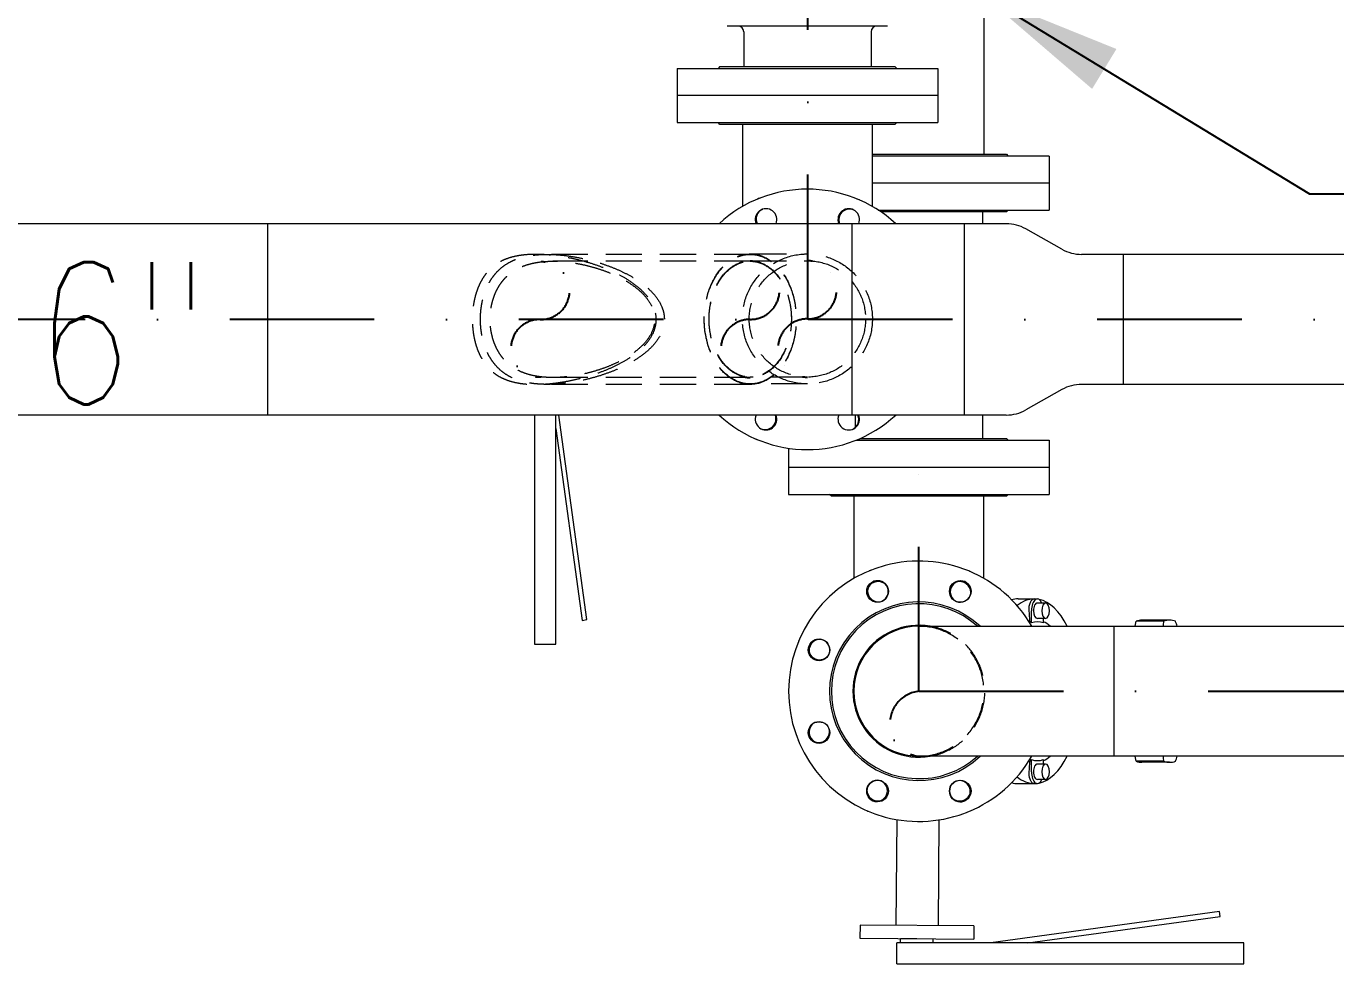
# Model space of a CAD drawing. Header units: millimetres. Extents: x -312439 to 477422, y -331570 to 212570.
# Drawn here: x 345914 to 347065, y 204749 to 205573 of the extents above; entities that cross this region are included whole.
import ezdxf

# ---------------------------------------------------------------- set-up
doc = ezdxf.new("R2010")
doc.units = ezdxf.units.MM
doc.linetypes.add('DASHDOT', pattern=[25.4, 12.7, -6.35, 0, -6.35])
doc.linetypes.add('HIDDEN', pattern=[9.525, 6.35, -3.175])
doc.layers.add('ARCONDTEXTO', color=4, linetype='Continuous')
doc.layers.add('TEXTO FORMATO', color=4, linetype='Continuous')
doc.styles.add('ROMAND', font='ROMAND.SHX')
doc.styles.add('ROMANS', font='romans.shx', dxfattribs={"height": 187.5})
doc.dimstyles.new('1-50 (MILIMETRO)', dxfattribs={"dimscale": 0, "dimtxt": 125, "dimasz": 125, "dimexe": 100, "dimexo": 100, "dimgap": 50, "dimtad": 0, "dimdec": 0, "dimzin": 0, "dimdsep": 46, "dimtxsty": 'ROMAND', "dimcen": -390, "dimclrd": 1, "dimclre": 1, "dimclrt": 3, "dimadec": 0, "dimazin": 0, "dimtfac": 1, "dimtdec": 0, "dimtix": 1, "dimtmove": 2, "dimatfit": 2, "dimfxl": 1, "dimtvp": 1, "dimtolj": 1, "dimtzin": 0, "dimarcsym": 0})

msp = doc.modelspace()

# ---------------------------------------------------------------- linework, layer by layer
at = {"color": 6, "linetype": 'DASHDOT', "ltscale": 10}
for p, q in [((346600.753, 205315.928, 0), (346600.753, 205786.196, 0)), ((351301.752, 205315.547, 0), (342374.347, 205315.547, 0)), ((346698.383, 204988.547, 0), (346698.383, 205231.397, 0)), ((346698.383, 204988.547, 0), (351694.384, 204988.547, 0))]:
    msp.add_line(p, q, dxfattribs=at)
at = {"color": 5, "linetype": 'Continuous', "lineweight": 0}
for p, q in [((346755.533, 205736.689, 0), (346755.533, 205460.797, 0)), ((346670.89, 205573.374, 0), (346529.876, 205573.374, 0)), ((346544.383, 205568.374, 0), (346544.383, 205537.797, 0)), ((346656.383, 205568.374, 0), (346656.383, 205537.797, 0)), ((346523.483, 205537.797, 0), (346521.883, 205536.197, 0)), ((346523.483, 205537.797, 0), (346677.283, 205537.797, 0)), ((346677.283, 205537.797, 0), (346678.883, 205536.197, 0)), ((346485.883, 205536.197, 0), (346714.883, 205536.197, 0)), ((346485.883, 205536.197, 0), (346485.883, 205488.597, 0)), ((346714.883, 205536.197, 0), (346714.883, 205488.597, 0)), ((346714.883, 205512.397, 0), (346485.883, 205512.397, 0)), ((346485.883, 205488.597, 0), (346714.883, 205488.597, 0)), ((346523.483, 205486.997, 0), (346521.883, 205488.597, 0)), ((346677.283, 205486.997, 0), (346523.483, 205486.997, 0)), ((346543.233, 205486.997, 0), (346543.233, 205414.765, 0)), ((346657.533, 205414.765, 0), (346657.533, 205486.997, 0)), ((346677.283, 205486.997, 0), (346678.883, 205488.597, 0)), ((346657.533, 205460.797, 0), (346775.283, 205460.797, 0)), ((346812.883, 205459.197, 0), (346657.533, 205459.197, 0)), ((346775.283, 205460.797, 0), (346776.883, 205459.197, 0)), ((346812.883, 205459.197, 0), (346812.883, 205411.597, 0)), ((346812.883, 205435.397, 0), (346657.533, 205435.397, 0)), ((346662.71, 205411.597, 0), (346812.883, 205411.597, 0)), ((346775.283, 205409.997, 0), (346776.883, 205411.597, 0)), ((346775.123, 205399.697, 0), (342374.347, 205399.697, 0)), ((346126.279, 205231.397, 0), (346126.279, 205399.697, 0)), ((346639.515, 205399.697, 0), (346639.515, 205231.397, 0)), ((346775.283, 205409.997, 0), (346665.109, 205409.997, 0)), ((346738.394, 205231.397, 0), (346738.394, 205399.697, 0)), ((346754.383, 205409.997, 0), (346754.383, 205399.697, 0)), ((346824.026, 205377.264, 0), (346792.463, 205395.13, 0)), ((351301.752, 205372.697, 0), (346841.366, 205372.697, 0)), ((346878.094, 205258.397, 0), (346878.094, 205372.697, 0)), ((346824.026, 205253.83, 0), (346792.463, 205235.964, 0)), ((351301.752, 205258.397, 0), (346841.366, 205258.397, 0)), ((346775.123, 205231.397, 0), (342374.347, 205231.397, 0)), ((346360.689, 205231.397, 0), (346360.689, 205029.86, 0)), ((346379.199, 205029.86, 0), (346379.199, 205231.397, 0)), ((346406.663, 205051.489, 0), (346382.045, 205231.397, 0)), ((346642.383, 205231.397, 0), (346642.383, 205220.455, 0)), ((346754.383, 205231.397, 0), (346754.383, 205210.797, 0)), ((346379.199, 205219.733, 0), (346402.303, 205050.892, 0)), ((346642.855, 205209.197, 0), (346812.883, 205209.197, 0)), ((346646.618, 205210.797, 0), (346775.283, 205210.797, 0)), ((346775.283, 205210.797, 0), (346776.883, 205209.197, 0)), ((346812.883, 205209.197, 0), (346812.883, 205161.597, 0)), ((346583.883, 205202.242, 0), (346583.883, 205161.597, 0)), ((346812.883, 205185.397, 0), (346583.883, 205185.397, 0)), ((346583.883, 205161.597, 0), (346812.883, 205161.597, 0)), ((346621.483, 205159.997, 0), (346619.883, 205161.597, 0)), ((346775.283, 205159.997, 0), (346621.483, 205159.997, 0)), ((346641.233, 205159.997, 0), (346641.233, 205087.765, 0)), ((346755.533, 205087.765, 0), (346755.533, 205159.997, 0)), ((346775.283, 205159.997, 0), (346776.883, 205161.597, 0)), ((346785.644, 205069.738, 0), (346802.501, 205069.738, 0)), ((346809.713, 205066.095, 0), (346802.501, 205066.095, 0)), ((346797.296, 205048.65, 0), (346797.296, 205059.329, 0)), ((346402.303, 205050.892, 0), (346406.663, 205051.489, 0)), ((346698.383, 205045.697, 0), (350919.515, 205045.697, 0)), ((346809.713, 205052.563, 0), (346802.501, 205052.563, 0)), ((346807.706, 205052.563, 0), (346807.706, 205048.65, 0)), ((346869.833, 205045.697, 0), (346869.833, 204931.397, 0)), ((346888.438, 205045.697, 0), (346889.245, 205050.128, 0)), ((346913.552, 205050.128, 0), (346889.245, 205050.128, 0)), ((346918.757, 205051.002, 0), (346894.449, 205051.002, 0)), ((346360.689, 205029.86, 0), (346379.199, 205029.86, 0)), ((350919.515, 204931.397, 0), (346698.383, 204931.397, 0)), ((346797.296, 204917.765, 0), (346797.296, 204928.445, 0)), ((346807.706, 204928.445, 0), (346807.706, 204924.531, 0)), ((346889.245, 204926.966, 0), (346888.438, 204931.397, 0)), ((346809.713, 204924.531, 0), (346802.501, 204924.531, 0)), ((346913.552, 204926.966, 0), (346889.245, 204926.966, 0)), ((346918.757, 204926.093, 0), (346894.449, 204926.093, 0)), ((346785.644, 204907.356, 0), (346802.501, 204907.356, 0)), ((346809.713, 204910.999, 0), (346802.501, 204910.999, 0)), ((346678.935, 204875.711, 0), (346678.124, 204782.715, 0)), ((346716.03, 204875.415, 0), (346715.219, 204782.391, 0)), ((346962.441, 204794.828, 0), (346761.732, 204767.363, 0)), ((346794.197, 204767.363, 0), (346963.038, 204790.467, 0)), ((346963.038, 204790.467, 0), (346962.441, 204794.828, 0)), ((346646.673, 204782.989, 0), (346646.572, 204771.324, 0)), ((346746.67, 204782.117, 0), (346646.673, 204782.989, 0)), ((346746.67, 204782.117, 0), (346746.568, 204770.453, 0)), ((346646.572, 204771.324, 0), (346746.568, 204770.453, 0)), ((346984.07, 204767.363, 0), (346679.07, 204767.363, 0)), ((346679.07, 204748.853, 0), (346679.07, 204767.363, 0)), ((346696.57, 204770.889, 0), (346682.244, 204770.889, 0)), ((346682.244, 204767.363, 0), (346682.244, 204770.889, 0)), ((346710.896, 204767.363, 0), (346710.896, 204770.764, 0)), ((346984.07, 204748.853, 0), (346984.07, 204767.363, 0)), ((346679.07, 204748.853, 0), (346984.07, 204748.853, 0))]:
    msp.add_line(p, q, dxfattribs=at)
at = {"color": 1, "linetype": 'HIDDEN', "lineweight": 0, "ltscale": 5}
for p, q in [((346550.167, 205372.697, 0), (346361.376, 205372.697, 0)), ((346550.167, 205366.677, 0), (346376.548, 205366.677, 0)), ((346550.16, 205373.08, 0), (346600.376, 205373.08, 0)), ((346550.16, 205367.06, 0), (346600.376, 205367.06, 0)), ((346550.167, 205264.417, 0), (346376.548, 205264.417, 0)), ((346600.376, 205264.8, 0), (346550.16, 205264.8, 0)), ((346550.167, 205258.397, 0), (346361.376, 205258.397, 0)), ((346600.376, 205258.78, 0), (346550.16, 205258.78, 0))]:
    msp.add_line(p, q, dxfattribs=at)
for radius in [57.15, 51.13]:
    msp.add_circle((346600.376, 205315.93, 0), radius, dxfattribs=at)
at = {"color": 5, "linetype": 'Continuous', "lineweight": 0}
for centre in [(346662.028, 205076.316, 0), (346734.738, 205076.316, 0), (346610.615, 205024.902, 0), (346610.615, 204952.192, 0), (346662.028, 204900.779, 0), (346734.738, 204900.779, 0)]:
    msp.add_circle(centre, 9.5, dxfattribs=at)
for centre, radius, start, end in [((346539.383, 205568.374, 0), 5, 0, 90), ((346661.383, 205568.374, 0), 5, 90, 180), ((346600.383, 205315.547, 0), 114.5, 47.301682, 132.698343), ((346564.028, 205403.316, 0), 9.5, 337.610522, 202.389474), ((346564.795, 205403.63, 0), 9.5, 114.750786, 204.452821), ((346564.795, 205403.63, 0), 19.522, 109.038291, 114.961709), ((346636.738, 205403.316, 0), 9.5, 337.610522, 202.389474), ((346637.503, 205402.995, 0), 9.5, 69.750786, 200.313322), ((346637.503, 205402.995, 0), 19.522, 64.038291, 69.961709), ((346775.123, 205364.497, 0), 35.2, 60.488501, 90), ((346841.366, 205407.897, 0), 35.2, 240.488501, 270), ((346841.366, 205223.197, 0), 35.2, 90, 119.511499), ((346600.383, 205315.547, 0), 114.5, 227.301682, 312.698318), ((346564.028, 205227.779, 0), 9.5, 157.610522, 22.389454), ((346563.264, 205228.099, 0), 9.5, 249.750786, 20.313327), ((346636.738, 205227.779, 0), 9.5, 157.610522, 22.389454), ((346635.971, 205227.465, 0), 9.5, 294.750786, 24.452821), ((346775.123, 205266.597, 0), 35.2, 270, 299.511499), ((346563.264, 205228.099, 0), 19.522, 244.038291, 249.961709), ((346635.971, 205227.465, 0), 19.522, 289.038291, 294.961709), ((346698.383, 204988.547, 0), 114.5, 29.942236, 330.057764), ((346662.795, 205076.63, 0), 19.522, 109.038291, 114.961709), ((346735.503, 205075.995, 0), 19.522, 64.038291, 69.961709), ((346662.795, 205076.63, 0), 9.5, 114.750786, 289.749226), ((346662.533, 205075.098, 0), 9.889, 46.446377, 151.373861), ((346661.962, 205076.288, 0), 9.5, 294.990186, 109.553301), ((346735.503, 205075.995, 0), 9.5, 69.750786, 244.749235), ((346734.671, 205076.343, 0), 9.5, 249.990186, 64.553301), ((346734.234, 205075.098, 0), 9.889, 1.446377, 106.373861), ((346698.383, 204988.547, 0), 78.5, 46.721117, 313.278883), ((346698.383, 204988.547, 0), 76.9, 48.002408, 311.997592), ((346698.383, 204988.547, 0), 58, 80.178792, 279.821185), ((346698.383, 204988.547, 0), 57.15, 90, 270), ((346610.935, 205025.667, 0), 19.522, 154.038291, 159.961709), ((346611.832, 205024.398, 0), 9.889, 91.446377, 196.373836), ((346610.587, 205024.835, 0), 9.5, 339.990186, 154.553301), ((346610.935, 205025.667, 0), 9.5, 159.750786, 334.749217), ((346610.642, 204952.126, 0), 9.5, 24.990186, 199.553301), ((346610.301, 204952.96, 0), 9.5, 204.750786, 19.749214), ((346611.832, 204952.697, 0), 9.889, 136.446377, 241.373884), ((346610.301, 204952.96, 0), 19.522, 199.038291, 204.961709), ((346662.095, 204900.751, 0), 9.5, 69.990186, 244.553301), ((346661.264, 204901.099, 0), 9.5, 249.750786, 64.749214), ((346734.805, 204900.806, 0), 9.5, 114.990186, 289.553301), ((346733.971, 204900.465, 0), 9.5, 294.750786, 109.749214), ((346662.533, 204901.996, 0), 9.889, 181.446377, 286.373861), ((346734.234, 204901.996, 0), 9.889, 226.446377, 331.373861), ((346661.263, 204901.099, 0), 19.521, 244.033681, 249.966158), ((346733.971, 204900.465, 0), 19.522, 289.038291, 294.961709)]:
    msp.add_arc(centre, radius, start, end, dxfattribs=at)
at = {"color": 6, "linetype": 'DASHDOT', "ltscale": 3}
for centre, radius, start, end in [((346366.094, 205340.778, 0), 25.352, 269.026354, 89.320071), ((346550.355, 205341.112, 0), 25.566, 269.578181, 90.421819), ((346600.565, 205341.495, 0), 25.566, 269.578181, 90.421819), ((346365.12, 205290.183, 0), 25.253, 88.766882, 272.949054), ((346549.978, 205289.982, 0), 25.566, 89.578181, 270.421819), ((346600.188, 205290.365, 0), 25.566, 89.578181, 270.421819), ((346701.558, 204959.972, 0), 28.751, 96.339635, 263.660365)]:
    msp.add_arc(centre, radius, start, end, dxfattribs=at)
at = {"color": 1, "linetype": 'HIDDEN', "lineweight": 0, "ltscale": 5}
for radius, start, end in [(57.15, 270, 90), (58, 279.821208, 80.178792)]:
    msp.add_arc((346698.383, 204988.547, 0), radius, start, end, dxfattribs=at)
for centre, major_axis in [((346550.16, 205315.93, 0), (0, -57.15)), ((346550.167, 205315.547, 0), (0, -57.15)), ((346550.16, 205315.93, 0), (0, 51.13)), ((346550.167, 205315.547, 0), (0, 51.13))]:
    msp.add_ellipse(centre, major_axis=major_axis, ratio=0.70710678, dxfattribs=at)
at = {"color": 5, "linetype": 'Continuous', "lineweight": 0}
for centre, major_axis, ratio, start_param, end_param in [((346785.644, 204988.547, 0), (0, 81.191), 0.5, 0, 0.14134065), ((346799.797, 204988.547, 0), (0, 81.191), 0.5, 0, 0.38290388), ((346802.501, 205059.329, 0), (0, -10.409), 0.5, 2.27838076, 4.71238898), ((346802.501, 205059.329, 0), (0, 6.766), 0.5, 0, 1.57079633), ((346799.797, 204988.547, 0), (0, 81.191), 0.5, 5.49325742, 6.1797534), ((346809.713, 205059.329, 0), (0, 6.766), 0.5, 4.71238898, 7.85398163), ((346802.501, 205059.329, 0), (0, 6.766), 0.5, 1.57079633, 3.14159265), ((346809.713, 205059.329, 0), (0, 6.766), 0.5, 1.57079633, 4.71238898), ((346801.214, 204988.547, 0), (0, 62.483), 0.5, 0.1673703, 0.19677764), ((346802.501, 204988.547, 0), (0, 60.997), 0.5, 6.11169756, 6.45467306), ((346801.214, 204988.547, 0), (0, 62.483), 0.5, 5.86701652, 6.07387749), ((346894.449, 204988.547, 0), (0, -62.455), 0.5, 3.14159265, 3.30904073), ((346584.281, 204999.096, 0), (219.788, 301.931), 0.81379768, 5.38038354, 5.39313395), ((346918.757, 204988.547, 0), (0, 62.455), 0.5, 0, 0.16744808), ((346918.757, 204988.547, 0), (0, 62.455), 0.5, 6.11573723, 6.28318531), ((346613.264, 204999.096, 0), (-219.788, 301.931), 0.81379768, 4.31076402, 4.32351443), ((346802.501, 204988.547, 0), (0, 60.997), 0.5, 2.9701049, 3.3130804), ((346799.797, 204988.547, 0), (0, 81.191), 0.5, 3.24502456, 3.93152054), ((346801.214, 204988.547, 0), (0, 62.483), 0.5, 3.35090047, 3.55776144), ((346584.281, 204977.998, 0), (-219.788, 301.931), 0.81379768, 4.03164401, 4.04439442), ((346613.264, 204977.998, 0), (219.788, 301.931), 0.81379768, 5.10126353, 5.11401394), ((346801.214, 204988.547, 0), (0, 62.483), 0.5, 2.94481501, 2.97422235), ((346802.501, 204917.765, 0), (0, 10.409), 0.5, 1.57079633, 4.00480454), ((346802.501, 204917.765, 0), (0, -6.766), 0.5, 3.14159265, 4.71238898), ((346802.501, 204917.765, 0), (0, -6.766), 0.5, 4.71238898, 6.28318531), ((346809.713, 204917.765, 0), (0, -6.766), 0.5, 1.57079633, 4.71238898), ((346809.713, 204917.765, 0), (0, -6.766), 0.5, 4.71238898, 7.85398163), ((346894.449, 204988.547, 0), (0, 62.455), 0.5, 2.97414457, 3.14159265), ((346918.757, 204988.547, 0), (0, 62.455), 0.5, 2.97414457, 3.14159265), ((346918.757, 204988.547, 0), (0, 62.455), 0.5, 3.14159265, 3.30904073), ((346785.644, 204988.547, 0), (0, 81.191), 0.5, 3.00025201, 3.14159265), ((346799.797, 204988.547, 0), (0, 81.191), 0.5, 2.75868877, 3.14159265)]:
    msp.add_ellipse(centre, major_axis=major_axis, ratio=ratio, start_param=start_param, end_param=end_param, dxfattribs=at)
at = {"color": 1, "linetype": 'HIDDEN', "lineweight": 0, "ltscale": 5}
for points, knots in [([(346361.376, 205372.697, 0), (346364.785, 205372.697, 0), (346368.232, 205372.546, 0), (346375.17, 205371.995, 0), (346378.662, 205371.595, 0), (346385.658, 205370.577, 0), (346389.162, 205369.958, 0), (346396.147, 205368.518, 0), (346399.628, 205367.696, 0), (346406.525, 205365.857, 0), (346409.94, 205364.84, 0), (346416.66, 205362.613, 0), (346419.965, 205361.404, 0), (346426.417, 205358.79, 0), (346429.565, 205357.386, 0), (346435.653, 205354.377, 0), (346438.594, 205352.772, 0), (346444.607, 205349.108, 0), (346447.848, 205346.888, 0), (346453.958, 205341.926, 0), (346456.827, 205339.185, 0), (346461.759, 205333.217, 0), (346463.822, 205329.993, 0), (346466.002, 205324.823, 0), (346466.576, 205323.044, 0), (346467.363, 205319.378, 0), (346467.576, 205317.49, 0), (346467.576, 205313.605, 0), (346467.363, 205311.717, 0), (346466.576, 205308.05, 0), (346466.002, 205306.271, 0), (346463.822, 205301.101, 0), (346461.759, 205297.877, 0), (346456.827, 205291.909, 0), (346453.958, 205289.168, 0), (346447.848, 205284.206, 0), (346444.607, 205281.986, 0), (346438.594, 205278.322, 0), (346435.653, 205276.717, 0), (346429.565, 205273.708, 0), (346426.417, 205272.304, 0), (346419.965, 205269.691, 0), (346416.66, 205268.481, 0), (346409.94, 205266.255, 0), (346406.525, 205265.237, 0), (346399.628, 205263.398, 0), (346396.147, 205262.577, 0), (346389.162, 205261.136, 0), (346385.658, 205260.518, 0), (346378.662, 205259.499, 0), (346375.17, 205259.099, 0), (346368.232, 205258.548, 0), (346364.785, 205258.397, 0), (346359.33, 205258.397, 0), (346357.242, 205258.452, 0), (346353.043, 205258.705, 0), (346350.932, 205258.903, 0), (346346.748, 205259.473, 0), (346344.675, 205259.845, 0), (346340.625, 205260.789, 0), (346338.649, 205261.361, 0), (346334.843, 205262.719, 0), (346333.008, 205263.506, 0), (346329.513, 205265.3, 0), (346327.853, 205266.306, 0), (346324.733, 205268.521, 0), (346323.272, 205269.729, 0), (346320.557, 205272.317, 0), (346319.303, 205273.695, 0), (346317.144, 205276.401, 0), (346316.186, 205277.749, 0), (346314.391, 205280.592, 0), (346313.553, 205282.087, 0), (346312.005, 205285.205, 0), (346311.295, 205286.827, 0), (346310.007, 205290.174, 0), (346309.43, 205291.897, 0), (346308.409, 205295.418, 0), (346307.965, 205297.216, 0), (346307.21, 205300.855, 0), (346306.899, 205302.697, 0), (346306.407, 205306.391, 0), (346306.226, 205308.243, 0), (346305.988, 205311.923, 0), (346305.931, 205313.75, 0), (346305.931, 205317.344, 0), (346305.988, 205319.171, 0), (346306.226, 205322.851, 0), (346306.407, 205324.703, 0), (346306.899, 205328.397, 0), (346307.21, 205330.239, 0), (346307.965, 205333.879, 0), (346308.409, 205335.677, 0), (346309.43, 205339.197, 0), (346310.007, 205340.921, 0), (346311.295, 205344.267, 0), (346312.005, 205345.89, 0), (346313.553, 205349.007, 0), (346314.391, 205350.503, 0), (346316.186, 205353.346, 0), (346317.144, 205354.693, 0), (346319.303, 205357.399, 0), (346320.557, 205358.778, 0), (346323.272, 205361.365, 0), (346324.733, 205362.574, 0), (346327.853, 205364.788, 0), (346329.513, 205365.794, 0), (346333.008, 205367.588, 0), (346334.843, 205368.376, 0), (346338.649, 205369.733, 0), (346340.625, 205370.305, 0), (346344.675, 205371.249, 0), (346346.748, 205371.622, 0), (346350.932, 205372.191, 0), (346353.043, 205372.389, 0), (346357.242, 205372.642, 0), (346359.33, 205372.697, 0), (346361.376, 205372.697, 0)], [0, 0, 0, 0, 10.22781443, 10.22781443, 20.45562885, 20.45562885, 30.68344328, 30.68344328, 40.9112577, 40.9112577, 51.13907213, 51.13907213, 61.36688655, 61.36688655, 71.59470098, 71.59470098, 81.82251541, 81.82251541, 93.47832198, 93.47832198, 105.13412855, 105.13412855, 116.78993512, 116.78993512, 122.61783841, 122.61783841, 128.4457417, 128.4457417, 134.27364498, 134.27364498, 140.10154827, 140.10154827, 151.75735484, 151.75735484, 163.41316142, 163.41316142, 175.06896799, 175.06896799, 185.29678242, 185.29678242, 195.52459684, 195.52459684, 205.75241127, 205.75241127, 215.98022569, 215.98022569, 226.20804012, 226.20804012, 236.43585454, 236.43585454, 246.66366897, 246.66366897, 256.89148339, 256.89148339, 263.02844688, 263.02844688, 269.16541036, 269.16541036, 275.30237384, 275.30237384, 281.43933732, 281.43933732, 287.5763008, 287.5763008, 293.71326428, 293.71326428, 299.85022776, 299.85022776, 305.98719124, 305.98719124, 311.3778667, 311.3778667, 316.76854216, 316.76854216, 322.15921762, 322.15921762, 327.54989308, 327.54989308, 332.94056854, 332.94056854, 338.331244, 338.331244, 343.72191946, 343.72191946, 349.11259492, 349.11259492, 354.50327038, 354.50327038, 359.89394584, 359.89394584, 365.2846213, 365.2846213, 370.67529676, 370.67529676, 376.06597222, 376.06597222, 381.45664768, 381.45664768, 386.84732314, 386.84732314, 392.2379986, 392.2379986, 398.37496208, 398.37496208, 404.51192556, 404.51192556, 410.64888904, 410.64888904, 416.78585252, 416.78585252, 422.922816, 422.922816, 429.05977948, 429.05977948, 435.19674296, 435.19674296, 441.33370644, 441.33370644, 441.33370644, 441.33370644]), ([(346371.48, 205372.697, 0), (346369.402, 205372.697, 0), (346367.279, 205372.64, 0), (346363.003, 205372.383, 0), (346360.849, 205372.181, 0), (346356.565, 205371.606, 0), (346354.436, 205371.231, 0), (346350.256, 205370.286, 0), (346348.205, 205369.714, 0), (346344.232, 205368.361, 0), (346342.304, 205367.577, 0), (346338.612, 205365.793, 0), (346336.847, 205364.792, 0), (346333.509, 205362.586, 0), (346331.936, 205361.381, 0), (346328.998, 205358.792, 0), (346327.633, 205357.409, 0), (346325.285, 205354.701, 0), (346324.248, 205353.36, 0), (346322.298, 205350.528, 0), (346321.385, 205349.037, 0), (346319.697, 205345.925, 0), (346318.92, 205344.304, 0), (346317.512, 205340.959, 0), (346316.879, 205339.235, 0), (346315.76, 205335.713, 0), (346315.273, 205333.913, 0), (346314.445, 205330.268, 0), (346314.104, 205328.423, 0), (346313.564, 205324.723, 0), (346313.365, 205322.867, 0), (346313.104, 205319.179, 0), (346313.041, 205317.348, 0), (346313.041, 205313.746, 0), (346313.104, 205311.915, 0), (346313.365, 205308.228, 0), (346313.564, 205306.372, 0), (346314.104, 205302.671, 0), (346314.445, 205300.826, 0), (346315.273, 205297.182, 0), (346315.76, 205295.382, 0), (346316.879, 205291.859, 0), (346317.512, 205290.135, 0), (346318.92, 205286.79, 0), (346319.697, 205285.169, 0), (346321.385, 205282.058, 0), (346322.298, 205280.566, 0), (346324.248, 205277.734, 0), (346325.285, 205276.394, 0), (346327.633, 205273.685, 0), (346328.998, 205272.302, 0), (346331.936, 205269.714, 0), (346333.509, 205268.508, 0), (346336.847, 205266.302, 0), (346338.612, 205265.301, 0), (346342.304, 205263.517, 0), (346344.232, 205262.733, 0), (346348.205, 205261.38, 0), (346350.256, 205260.809, 0), (346354.436, 205259.863, 0), (346356.565, 205259.489, 0), (346360.849, 205258.913, 0), (346363.003, 205258.712, 0), (346367.279, 205258.454, 0), (346369.402, 205258.397, 0), (346374.772, 205258.397, 0), (346378.109, 205258.539, 0), (346384.834, 205259.068, 0), (346388.223, 205259.455, 0), (346395.016, 205260.452, 0), (346398.42, 205261.062, 0), (346405.203, 205262.486, 0), (346408.581, 205263.302, 0), (346415.273, 205265.131, 0), (346418.585, 205266.144, 0), (346425.097, 205268.362, 0), (346428.297, 205269.567, 0), (346434.54, 205272.169, 0), (346437.583, 205273.565, 0), (346443.463, 205276.553, 0), (346446.301, 205278.143, 0), (346452.178, 205281.815, 0), (346455.377, 205284.065, 0), (346461.394, 205289.085, 0), (346464.211, 205291.856, 0), (346469.041, 205297.874, 0), (346471.054, 205301.122, 0), (346473.17, 205306.306, 0), (346473.725, 205308.087, 0), (346474.482, 205311.745, 0), (346474.686, 205313.623, 0), (346474.686, 205317.471, 0), (346474.482, 205319.349, 0), (346473.725, 205323.007, 0), (346473.17, 205324.788, 0), (346471.054, 205329.973, 0), (346469.041, 205333.22, 0), (346464.211, 205339.238, 0), (346461.394, 205342.009, 0), (346455.377, 205347.03, 0), (346452.178, 205349.279, 0), (346446.301, 205352.951, 0), (346443.463, 205354.542, 0), (346437.583, 205357.529, 0), (346434.54, 205358.926, 0), (346428.297, 205361.527, 0), (346425.097, 205362.733, 0), (346418.585, 205364.951, 0), (346415.273, 205365.963, 0), (346408.581, 205367.792, 0), (346405.203, 205368.608, 0), (346398.42, 205370.033, 0), (346395.016, 205370.642, 0), (346388.223, 205371.639, 0), (346384.834, 205372.027, 0), (346378.109, 205372.556, 0), (346374.772, 205372.697, 0), (346371.48, 205372.697, 0)], [0, 0, 0, 0, 6.23412306, 6.23412306, 12.46824612, 12.46824612, 18.70236918, 18.70236918, 24.93649225, 24.93649225, 31.17061531, 31.17061531, 37.40473837, 37.40473837, 43.63886143, 43.63886143, 49.87298449, 49.87298449, 55.275467, 55.275467, 60.67794951, 60.67794951, 66.08043203, 66.08043203, 71.48291454, 71.48291454, 76.88539705, 76.88539705, 82.28787956, 82.28787956, 87.69036207, 87.69036207, 93.09284458, 93.09284458, 98.49532709, 98.49532709, 103.89780961, 103.89780961, 109.30029212, 109.30029212, 114.70277463, 114.70277463, 120.10525714, 120.10525714, 125.50773965, 125.50773965, 130.91022216, 130.91022216, 136.31270468, 136.31270468, 142.54682774, 142.54682774, 148.7809508, 148.7809508, 155.01507386, 155.01507386, 161.24919692, 161.24919692, 167.48331998, 167.48331998, 173.71744304, 173.71744304, 179.9515661, 179.9515661, 186.18568917, 186.18568917, 196.06222167, 196.06222167, 205.93875418, 205.93875418, 215.81528669, 215.81528669, 225.69181919, 225.69181919, 235.5683517, 235.5683517, 245.44488421, 245.44488421, 255.32141671, 255.32141671, 265.19794922, 265.19794922, 276.74082058, 276.74082058, 288.28369195, 288.28369195, 299.82656331, 299.82656331, 305.59799899, 305.59799899, 311.36943467, 311.36943467, 317.14087035, 317.14087035, 322.91230604, 322.91230604, 334.4551774, 334.4551774, 345.99804876, 345.99804876, 357.54092013, 357.54092013, 367.41745263, 367.41745263, 377.29398514, 377.29398514, 387.17051765, 387.17051765, 397.04705015, 397.04705015, 406.92358266, 406.92358266, 416.80011517, 416.80011517, 426.67664767, 426.67664767, 436.55318018, 436.55318018, 436.55318018, 436.55318018]), ([(346376.548, 205264.417, 0), (346379.394, 205264.417, 0), (346382.283, 205264.536, 0), (346388.114, 205264.989, 0), (346391.055, 205265.324, 0), (346396.952, 205266.192, 0), (346399.908, 205266.727, 0), (346405.797, 205267.983, 0), (346408.73, 205268.704, 0), (346414.535, 205270.327, 0), (346417.407, 205271.227, 0), (346423.051, 205273.201, 0), (346425.822, 205274.275, 0), (346431.225, 205276.592, 0), (346433.856, 205277.836, 0), (346438.936, 205280.493, 0), (346441.386, 205281.907, 0), (346446.517, 205285.204, 0), (346449.335, 205287.246, 0), (346454.619, 205291.795, 0), (346457.087, 205294.304, 0), (346461.301, 205299.738, 0), (346463.049, 205302.665, 0), (346465.484, 205308.868, 0), (346466.172, 205312.142, 0), (346466.172, 205318.952, 0), (346465.484, 205322.227, 0), (346463.049, 205328.429, 0), (346461.301, 205331.357, 0), (346457.087, 205336.791, 0), (346454.619, 205339.299, 0), (346449.335, 205343.849, 0), (346446.517, 205345.89, 0), (346441.386, 205349.188, 0), (346438.936, 205350.601, 0), (346433.856, 205353.259, 0), (346431.225, 205354.502, 0), (346425.822, 205356.819, 0), (346423.051, 205357.893, 0), (346417.407, 205359.867, 0), (346414.535, 205360.768, 0), (346408.73, 205362.39, 0), (346405.797, 205363.112, 0), (346399.908, 205364.368, 0), (346396.952, 205364.902, 0), (346391.055, 205365.771, 0), (346388.114, 205366.105, 0), (346382.283, 205366.559, 0), (346379.394, 205366.677, 0), (346374.626, 205366.677, 0), (346372.662, 205366.623, 0), (346368.701, 205366.379, 0), (346366.703, 205366.189, 0), (346362.723, 205365.649, 0), (346360.74, 205365.299, 0), (346356.836, 205364.419, 0), (346354.915, 205363.889, 0), (346351.178, 205362.637, 0), (346349.358, 205361.913, 0), (346345.859, 205360.269, 0), (346344.178, 205359.347, 0), (346340.988, 205357.316, 0), (346339.477, 205356.206, 0), (346336.645, 205353.818, 0), (346335.324, 205352.54, 0), (346333.095, 205350.084, 0), (346332.13, 205348.9, 0), (346330.31, 205346.401, 0), (346329.454, 205345.085, 0), (346327.866, 205342.338, 0), (346327.134, 205340.908, 0), (346325.803, 205337.957, 0), (346325.203, 205336.436, 0), (346324.142, 205333.328, 0), (346323.679, 205331.741, 0), (346322.892, 205328.526, 0), (346322.567, 205326.899, 0), (346322.053, 205323.636, 0), (346321.863, 205321.999, 0), (346321.614, 205318.749, 0), (346321.555, 205317.134, 0), (346321.555, 205313.96, 0), (346321.614, 205312.346, 0), (346321.863, 205309.095, 0), (346322.053, 205307.459, 0), (346322.567, 205304.195, 0), (346322.892, 205302.568, 0), (346323.679, 205299.354, 0), (346324.142, 205297.766, 0), (346325.203, 205294.659, 0), (346325.803, 205293.137, 0), (346327.134, 205290.186, 0), (346327.866, 205288.756, 0), (346329.454, 205286.01, 0), (346330.31, 205284.694, 0), (346332.13, 205282.194, 0), (346333.095, 205281.01, 0), (346335.324, 205278.555, 0), (346336.645, 205277.277, 0), (346339.477, 205274.889, 0), (346340.988, 205273.778, 0), (346344.178, 205271.747, 0), (346345.859, 205270.826, 0), (346349.358, 205269.181, 0), (346351.178, 205268.458, 0), (346354.915, 205267.206, 0), (346356.836, 205266.676, 0), (346360.74, 205265.796, 0), (346362.723, 205265.446, 0), (346366.703, 205264.906, 0), (346368.701, 205264.716, 0), (346372.662, 205264.471, 0), (346374.626, 205264.417, 0), (346376.548, 205264.417, 0)], [0, 0, 0, 0, 8.53572187, 8.53572187, 17.07144373, 17.07144373, 25.6071656, 25.6071656, 34.14288747, 34.14288747, 42.67860933, 42.67860933, 51.2143312, 51.2143312, 59.75005307, 59.75005307, 68.28577493, 68.28577493, 78.50008628, 78.50008628, 88.71439762, 88.71439762, 98.92870897, 98.92870897, 109.14302031, 109.14302031, 119.35733165, 119.35733165, 129.571643, 129.571643, 139.78595434, 139.78595434, 150.00026569, 150.00026569, 158.53598755, 158.53598755, 167.07170942, 167.07170942, 175.60743129, 175.60743129, 184.14315315, 184.14315315, 192.67887502, 192.67887502, 201.21459689, 201.21459689, 209.75031875, 209.75031875, 218.28604062, 218.28604062, 224.05312557, 224.05312557, 229.82021052, 229.82021052, 235.58729547, 235.58729547, 241.35438042, 241.35438042, 247.12146538, 247.12146538, 252.88855033, 252.88855033, 258.65563528, 258.65563528, 264.42272023, 264.42272023, 269.18420968, 269.18420968, 273.94569914, 273.94569914, 278.70718859, 278.70718859, 283.46867805, 283.46867805, 288.2301675, 288.2301675, 292.99165696, 292.99165696, 297.75314642, 297.75314642, 302.51463587, 302.51463587, 307.27612533, 307.27612533, 312.03761478, 312.03761478, 316.79910424, 316.79910424, 321.56059369, 321.56059369, 326.32208315, 326.32208315, 331.0835726, 331.0835726, 335.84506206, 335.84506206, 340.60655151, 340.60655151, 346.37363647, 346.37363647, 352.14072142, 352.14072142, 357.90780637, 357.90780637, 363.67489132, 363.67489132, 369.44197627, 369.44197627, 375.20906122, 375.20906122, 380.97614617, 380.97614617, 386.74323112, 386.74323112, 386.74323112, 386.74323112])]:
    msp.add_open_spline(points, degree=3, knots=knots, dxfattribs=at)
at = {"color": 5, "linetype": 'Continuous', "lineweight": 0}
for points, knots in [([(346795.323, 205059.329, 0), (346795.272, 205060.015, 0), (346795.255, 205060.691, 0), (346795.282, 205061.687, 0), (346795.299, 205062.016, 0), (346795.35, 205062.67, 0), (346795.385, 205062.994, 0), (346795.514, 205063.939, 0), (346795.631, 205064.537, 0), (346795.93, 205065.669, 0), (346796.112, 205066.205, 0), (346796.527, 205067.166, 0), (346796.76, 205067.598, 0), (346797.148, 205068.169, 0), (346797.284, 205068.347, 0), (346797.563, 205068.669, 0), (346797.851, 205068.959, 0), (346798.156, 205069.189, 0), (346798.469, 205069.387, 0), (346798.631, 205069.471, 0), (346799.122, 205069.672, 0), (346799.457, 205069.738, 0), (346799.797, 205069.738, 0)], [0.0000001979, 0.0000001979, 0.0000001979, 0.0000001979, 0.0019579504, 0.0019579504, 0.0029368267, 0.0029368267, 0.003915703, 0.003915703, 0.0058734555, 0.0058734555, 0.007831208, 0.007831208, 0.0097889606, 0.0097889606, 0.0107678368, 0.0107678368, 0.0117467131, 0.0127255894, 0.0127255894, 0.0137044656, 0.0137044656, 0.0156622181, 0.0156622181, 0.0156622181, 0.0156622181]), ([(346799.797, 204907.356, 0), (346799.627, 204907.356, 0), (346799.458, 204907.373, 0), (346799.121, 204907.44, 0), (346798.954, 204907.491, 0), (346798.466, 204907.691, 0), (346798.154, 204907.888, 0), (346797.708, 204908.28, 0), (346797.561, 204908.428, 0), (346797.281, 204908.751, 0), (346797.147, 204908.926, 0), (346796.763, 204909.492, 0), (346796.529, 204909.923, 0), (346796.11, 204910.895, 0), (346795.931, 204911.421, 0), (346795.708, 204912.266, 0), (346795.641, 204912.557, 0), (346795.522, 204913.159, 0), (346795.471, 204913.47, 0), (346795.343, 204914.415, 0), (346795.291, 204915.063, 0), (346795.255, 204916.393, 0), (346795.272, 204917.08, 0), (346795.323, 204917.765, 0)], [0.0156622181, 0.0156622181, 0.0156622181, 0.0156622181, 0.0166401895, 0.0166401895, 0.0176181608, 0.0176181608, 0.0195741034, 0.0195741034, 0.0205520747, 0.0205520747, 0.021530046, 0.021530046, 0.0234859886, 0.0234859886, 0.0254419312, 0.0254419312, 0.0264199025, 0.0264199025, 0.0273978738, 0.0273978738, 0.0293538164, 0.0293538164, 0.031309759, 0.031309759, 0.031309759, 0.031309759])]:
    msp.add_open_spline(points, degree=3, knots=knots, dxfattribs=at)
for points in [[(346796.01, 205050.157, 0), (346795.781, 205053.215, 0), (346795.552, 205056.272, 0), (346795.323, 205059.329, 0)], [(346797.296, 205048.65, 0), (346796.868, 205049.152, 0), (346796.439, 205049.655, 0), (346796.01, 205050.157, 0)], [(346796.01, 204926.937, 0), (346796.439, 204927.439, 0), (346796.868, 204927.942, 0), (346797.296, 204928.445, 0)], [(346795.323, 204917.765, 0), (346795.552, 204920.823, 0), (346795.781, 204923.88, 0), (346796.01, 204926.937, 0)]]:
    msp.add_open_spline(points, degree=3, dxfattribs=at)

# ---------------------------------------------------------------- texts
at = {"layer": 'ARCONDTEXTO', "linetype": 'Continuous', "lineweight": -3, "style": 'ROMANS', "width": 0.8}
msp.add_text('6"', height=125, dxfattribs=at).set_placement((345921.504, 205240.825, 0))

# ---------------------------------------------------------------- leaders
at = {"layer": 'TEXTO FORMATO'}
msp.add_leader([(346754.558, 205600.791, 0), (347041.682, 205425.844, 0), (347253.624, 205425.844, 0)], dimstyle='1-50 (MILIMETRO)', override={"dimscale": 1}, dxfattribs=at)

doc.saveas('drawing.dxf')
